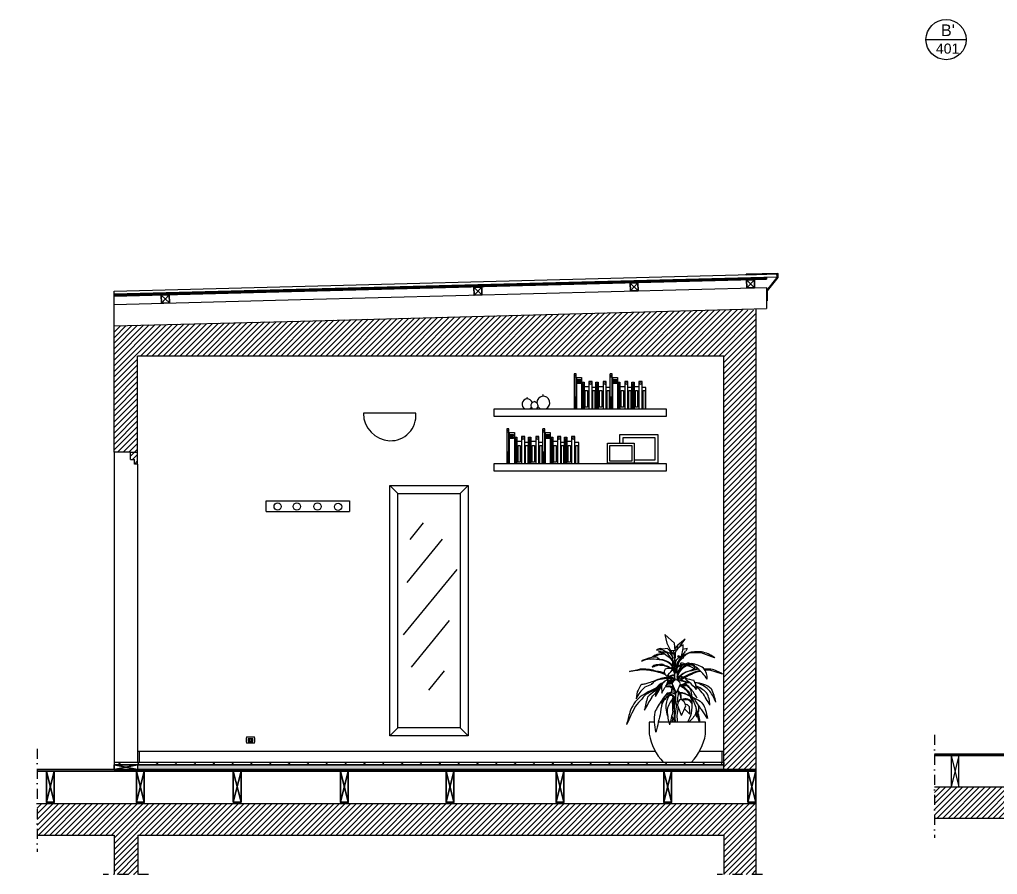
# Model space of a CAD drawing. Header units: millimetres. Extents: x -34406 to 2004, y -1078 to 14557.
# Drawn here: x 536 to 1162, y -529 to 18 of the extents above; entities that cross this region are included whole.
import ezdxf

# ---------------------------------------------------------------- set-up
doc = ezdxf.new("R2010")
doc.units = ezdxf.units.MM
doc.header["$LTSCALE"] = 0.5
doc.linetypes.add('TRATTOPUNTO', pattern=[25.4, 12.7, -6.35, 0, -6.35])
for name, color, linetype in [('.', 254, 'Continuous'), ('A-ANNO-SYMB', 1, 'Continuous'), ('A-DOOR-FULL', 181, 'Continuous'), ('A-FURN', 8, 'Continuous'), ('A-SECT-PATT', 254, 'Continuous'), ('DETTAGLI', 60, 'Continuous'), ('IN-FURN', 3, 'Continuous'), ('interruzione', 200, 'Continuous'), ('PARQUET', 35, 'Continuous'), ('RETINI', 30, 'Continuous')]:
    doc.layers.add(name, color=color, linetype=linetype)
doc.layers.add('A-ELEV-MBE1', color=7, linetype='Continuous', lineweight=35)
doc.layers.add('A-SECT-MCUT', color=254, linetype='Continuous', lineweight=35)
pattern_1 = [(45, (947.48017, -902.038), (-0.2245064, 0.2245064), [])]

msp = doc.modelspace()

# ---------------------------------------------------------------- hatches: boundary and pattern name
at = {"layer": '.', "ltscale": 0.45, "transparency": 33554687}
h = msp.add_hatch(dxfattribs=at)
h.set_pattern_fill('ANSI31', color=256, scale=0.8)
h.paths.add_polyline_path([(611.76, -263.85), (609.76, -263.85), (609.76, -266.85), (611.76, -266.85)])
at = {"layer": '.', "transparency": 33554687}
h = msp.add_hatch(dxfattribs=at)
h.set_pattern_fill('ANSI31', color=256, scale=0.8)
h.paths.add_polyline_path([(503.15, -484.06), (454.04, -484.06), (43.54, -484.06), (43.54, -529.2), (64.04, -529.2), (64.04, -504.06), (438.79, -504.06), (438.79, -529.2), (454.04, -529.2), (454.04, -504.06), (503.15, -504.06)])
h.paths.add_polyline_path([(1007.27, -484.06), (596.76, -484.06), (547.66, -484.06), (547.66, -504.06), (596.76, -504.06), (596.76, -529.2), (612.01, -529.2), (612.01, -504.06), (986.76, -504.06), (986.76, -529.2), (1007.27, -529.2)])
h.paths.add_polyline_path([(1507.35, -473.19), (1239.74, -473.19), (1239.74, -473.19), (1234.74, -473.19), (1190.21, -473.19), (1190.21, -473.19), (1185.21, -473.19), (1137.16, -473.19), (1137.16, -473.19), (1132.16, -473.19), (1121.66, -473.19), (1121.66, -493.19), (1185.21, -493.19), (1185.21, -518.19), (1199.22, -518.19), (1199.22, -493.19), (1493.19, -493.19), (1493.19, -518.19), (1507.35, -518.19)])
h.paths.add_polyline_path([(2003.51, -473.15), (1993.02, -473.15), (1993.02, -473.15), (1988.02, -473.15), (1939.97, -473.15), (1939.97, -473.15), (1934.97, -473.15), (1890.43, -473.15), (1890.43, -473.15), (1885.43, -473.15), (1617.99, -473.15), (1617.99, -518.15), (1631.99, -518.15), (1631.99, -493.15), (1925.95, -493.15), (1925.95, -518.15), (1939.97, -518.15), (1939.97, -493.15), (2003.51, -493.15)])
at = {"layer": 'A-SECT-PATT', "transparency": 33554687}
h = msp.add_hatch(dxfattribs=at)
h.set_pattern_fill('ANSI31', color=256, scale=0.1)
h.set_pattern_definition(pattern_1)
h.paths.add_polyline_path([(1014.2, -148.55), (1014.2, -147.55), (881.9, -150.98), (882, -151.98)])
h.paths.add_polyline_path([(1257.49, -180.75), (1185.21, -180.75), (1185.21, -181.22), (1257.46, -181.22)])
h = msp.add_hatch(dxfattribs=at)
h.set_pattern_fill('ANSI31', color=256, scale=0.1)
h.set_pattern_definition(pattern_1)
h.paths.add_polyline_path([(702.14, -156.64), (702.32, -155.63), (596.76, -158.37), (596.76, -159.37)])
h.paths.add_polyline_path([(718.4, -155.22), (702.32, -155.63), (702.14, -156.64), (718.39, -156.22)])
h.paths.add_polyline_path([(882, -151.98), (881.9, -150.98), (718.64, -155.21), (718.63, -156.21)])
h = msp.add_hatch(dxfattribs=at)
h.set_pattern_fill('ANSI31', color=256, scale=0.8)
h.set_pattern_definition([(45, (947.4802, -902.038), (-1.796051, 1.796051), [])])
h.paths.add_polyline_path([(1007.27, -168.34), (1002.27, -168.34), (1002.27, -167.68), (715.97, -175.29), (596.76, -178.37), (596.76, -259.06), (607.26, -259.06), (611.76, -259.06), (611.76, -197.66), (646.76, -197.66), (986.76, -197.66), (986.76, -422.6), (986.76, -462.06), (1007.26, -462.06), (1007.27, -462.06), (1007.27, -459.06), (1007.26, -459.06), (1007.27, -459.06), (1007.27, -198)])
h = msp.add_hatch(dxfattribs=at)
h.set_pattern_fill('ANSI31', color=256, scale=0.8)
h.set_pattern_definition([(45, (-0.4132, 0), (-1.796051, 1.796051), [])])
h.paths.add_polyline_path([(611.75, -263.85), (611.76, -259.06), (607.24, -259.06), (607.28, -263.85)])
h = msp.add_hatch(dxfattribs=at)
h.set_pattern_fill('ANGLE', color=256, scale=0.2)
h.set_pattern_definition([(0, (2001.9293, -892.1672), (0, 1.397), [1.016, -0.381]), (90, (2001.9293, -892.1672), (-1.397, 9e-17), [1.016, -0.381])])
h.paths.add_polyline_path([(1121.66, -452.19), (1121.66, -453.19), (1203.67, -453.19), (1203.96, -452.19)])
h = msp.add_hatch(dxfattribs=at)
h.set_pattern_fill('ANGLE', color=256, scale=0.2)
h.set_pattern_definition([(0, (947.4802, -902.038), (0, 1.397), [1.016, -0.381]), (90, (947.4802, -902.038), (-1.397, 9e-17), [1.016, -0.381])])
h.paths.add_polyline_path([(720.84, -462.06), (597.05, -462.06), (547.66, -462.06), (547.66, -463.06), (720.7, -463.06)])
h.paths.add_polyline_path([(849.42, -462.06), (720.84, -462.06), (720.7, -463.06), (849.22, -463.06)])
h.paths.add_polyline_path([(1007.27, -462.06), (849.42, -462.06), (849.22, -463.06), (1007.27, -463.06)])
at = {"layer": 'RETINI', "transparency": 33554508}
h = msp.add_hatch(color=256, dxfattribs=at)
h.dxf.hatch_style = 1
h.paths.add_polyline_path([(986.76, -459.08), (611.78, -459.05), (611.78, -462.03), (986.76, -462.06)])

# ---------------------------------------------------------------- linework, layer by layer
for p, q in [((596.76, -156.12), (1020.61, -145.1)), ((596.76, -157.92), (1020.65, -146.9)), ((1020.61, -145.1), (1020.65, -146.9)), ((596.83, -259.06), (596.76, -156.12)), ((716.08, -161.51), (1014.15, -153.89)), ((596.76, -164.59), (716.08, -161.51)), ((718.39, -156.38), (718.39, -156.38)), ((715.97, -175.29), (1014.11, -167.32)), ((1007.3, -167.56), (1007.3, -484.06)), ((596.76, -178.37), (715.96, -175.29)), ((986.76, -197.66), (611.76, -197.66)), ((611.76, -266.85), (611.76, -197.66)), ((986.76, -462.06), (986.76, -197.66)), ((1007.27, -198), (1007.27, -529.2)), ((607.26, -259.06), (596.76, -259.06)), ((607.26, -263.85), (607.26, -259.06)), ((607.26, -263.85), (609.76, -263.85)), ((1121.66, -473.19), (1507.35, -473.19)), ((1007.3, -484.06), (547.66, -484.06)), ((1121.66, -493.19), (1185.21, -493.19)), ((547.66, -504.06), (596.76, -504.06)), ((596.76, -504.06), (596.76, -529.2)), ((612.01, -504.06), (612.01, -529.2)), ((612.01, -504.06), (986.76, -504.06)), ((986.76, -504.06), (986.76, -529.2))]:
    msp.add_line(p, q)
at = {"ltscale": 0.45}
for p, q in [((607.26, -259.06), (611.76, -259.06)), ((609.76, -266.85), (609.76, -263.85)), ((611.76, -266.85), (609.76, -266.85))]:
    msp.add_line(p, q, dxfattribs=at)
at = {"ltscale": 0.5}
msp.add_line((611.76, -459.08), (611.77, -462.06), dxfattribs=at)
msp.add_lwpolyline([(1014.15, -153.89), (1014.11, -167.32)])
at = {"layer": 'A-ANNO-SYMB'}
msp.add_line((1116.13, 4.7), (1141.81, 4.7), dxfattribs=at)
msp.add_circle((1128.97, 4.7), 12.84, dxfattribs=at)
at = {"layer": 'A-DOOR-FULL', "ltscale": 0.45}
for p, q in [((596.76, -259.06), (596.76, -457.66)), ((611.76, -266.85), (611.76, -457.66))]:
    msp.add_line(p, q, dxfattribs=at)
at = {"layer": 'A-ELEV-MBE1'}
msp.add_line((1007.27, -398), (1007.27, -438), dxfattribs=at)
at = {"layer": 'A-FURN'}
for p, q in [((839.87, -231.4), (949.87, -231.4)), ((839.87, -236.4), (839.87, -231.4)), ((949.87, -231.4), (949.87, -236.4)), ((789.81, -234.29), (756.31, -234.29)), ((949.87, -236.4), (839.87, -236.4)), ((839.87, -266.37), (949.87, -266.37)), ((839.87, -271.37), (839.87, -266.37)), ((949.87, -266.37), (949.87, -271.37)), ((949.87, -271.37), (839.87, -271.37)), ((773.23, -280.54), (823.23, -280.54)), ((773.23, -440.54), (773.23, -280.54)), ((773.23, -280.54), (778.23, -285.54)), ((823.23, -280.54), (818.23, -285.54)), ((823.23, -280.54), (823.23, -440.54)), ((778.23, -285.54), (818.23, -285.54)), ((778.23, -435.54), (778.23, -285.54)), ((818.23, -285.54), (818.23, -435.54)), ((694.09, -297.18), (694.09, -290.18)), ((694.09, -290.18), (747.39, -290.18)), ((747.39, -290.18), (747.39, -297.18)), ((694.09, -297.18), (747.39, -297.18)), ((955.18, -381.23), (948.99, -375.84)), ((948.99, -375.84), (950.37, -381.23)), ((950.37, -381.23), (952.73, -386.04)), ((955.61, -385.95), (955.18, -381.23)), ((962, -378.75), (957.45, -382.64)), ((958.86, -382.9), (962, -378.75)), ((943.83, -385.75), (947.37, -385.38)), ((945.13, -386.87), (948.44, -387.68)), ((946.02, -384.68), (949.22, -386.33)), ((947.86, -385.17), (946.02, -384.68)), ((950.83, -384.68), (947.86, -385.17)), ((949.22, -386.33), (952.79, -387.97)), ((952.47, -386.33), (950.83, -384.68)), ((952.41, -387.8), (953.74, -389.81)), ((952.79, -387.97), (952.47, -386.33)), ((954.72, -386.24), (952.73, -386.04)), ((952.73, -386.04), (953.48, -387.1)), ((953.2, -386.71), (952.93, -387.48)), ((952.93, -387.48), (954.15, -390.98)), ((953.48, -387.1), (954.83, -388.05)), ((956.59, -385.61), (954.72, -386.24)), ((954.72, -386.24), (954.92, -388.11)), ((954.92, -388.11), (956.1, -386.82)), ((957.63, -382.12), (955.55, -384.74)), ((955.64, -387.31), (955.72, -390.79)), ((956.1, -386.82), (956.59, -385.61)), ((956.95, -385.3), (957.63, -382.12)), ((958.48, -383.81), (958.86, -382.9)), ((963.47, -384.68), (960.56, -385.26)), ((972.31, -387.51), (963.96, -387.65)), ((980.95, -390.73), (972.31, -387.51)), ((944.49, -390.47), (946.13, -391.86)), ((953.41, -388.85), (952.79, -387.97)), ((954.83, -388.05), (955.78, -395.6)), ((954.89, -387.94), (955.93, -395.72)), ((956.32, -398.58), (956.96, -394.02)), ((957.37, -389.61), (957.54, -389.29)), ((957.91, -390.5), (957.37, -389.61)), ((959.09, -394.36), (959.32, -393.99)), ((960.53, -391.02), (961.25, -389.93)), ((964.68, -393.99), (964.91, -394.36)), ((956.73, -400.38), (956.65, -399.34)), ((956.82, -397.01), (956.98, -402.95)), ((959.63, -395.15), (959.09, -394.36)), ((964.53, -395.07), (964.35, -395.38)), ((964.48, -399.2), (966.78, -398.11)), ((964.91, -394.36), (964.79, -394.58)), ((966.78, -398.11), (969.92, -397.41)), ((968.03, -398.05), (968.28, -396.87)), ((973.84, -397.41), (976.63, -397.85)), ((976.63, -397.85), (974.1, -397.82)), ((977.84, -398.51), (974.95, -398.83)), ((985.91, -401.1), (977.84, -398.51)), ((955.61, -400.47), (955.09, -400.64)), ((955.52, -401.68), (955.47, -400.52)), ((955.6, -404.98), (955.52, -402.2)), ((957, -403.65), (957.02, -404.39)), ((960.76, -403.24), (957.22, -404.9)), ((957.6, -404.27), (958.12, -404.48)), ((961.43, -403.58), (958, -405.58)), ((962.84, -405.22), (962.29, -403.66)), ((964.62, -406.28), (962.84, -405.22)), ((937.67, -413.6), (942.65, -411.01)), ((941.7, -412.71), (942.36, -411.27)), ((942.39, -412.25), (942.71, -411.53)), ((943.14, -415.47), (946.11, -410.37)), ((943.46, -410.84), (943.28, -411.7)), ((946.94, -409.05), (944, -410.35)), ((945.07, -409.37), (946.97, -408.5)), ((946.42, -409.88), (946.91, -409.22)), ((953.59, -410.14), (953.16, -412.48)), ((953.82, -410.32), (953.28, -413.08)), ((954.03, -408.16), (953.77, -409.22)), ((954, -409.54), (954.23, -408.65)), ((943.2, -413.2), (943.14, -415.47)), ((954.8, -414.98), (953.8, -417.4)), ((953.85, -417.78), (954.77, -415.21)), ((954.11, -429.04), (953.62, -431.74)), ((969.64, -428.52), (968.98, -425.64)), ((778.23, -435.54), (773.23, -440.54)), ((818.23, -435.54), (778.23, -435.54)), ((818.23, -435.54), (823.23, -440.54)), ((942.25, -431.74), (939.11, -431.74)), ((939.11, -431.74), (939.11, -439.43)), ((951.62, -431.74), (944.92, -431.74)), ((975.11, -431.74), (952.53, -431.74)), ((975.11, -439.43), (975.11, -431.74)), ((823.23, -440.54), (773.23, -440.54)), ((948.12, -457.43), (966.09, -457.43))]:
    msp.add_line(p, q, dxfattribs=at)
msp.add_lwpolyline([(756.31, -234.29, 0.401446), (773.06, -251.79, 0.453235), (789.81, -234.29, 22.822384)], format="xyb", dxfattribs=at)
for centre in [(701.4, -293.87), (713.66, -293.87), (726.9, -293.87), (740.07, -294.12)]:
    msp.add_circle(centre, 2.31, dxfattribs=at)
for centre, major_axis, start_param, end_param in [((948.98, -393.54), (-6.6, 6.6), -0.463057, -0.201608), ((945.93, -403.68), (-11.9, 11.9), -1.052194, -0.737504), ((971.58, -361.35), (24.78, 24.78), 3.206022, 3.367086), ((944.26, -394.58), (-6.64, 6.64), 4.312512, 4.789515), ((920.32, -394.04), (24.02, 24.02), 5.54681, 5.701281), ((966.72, -393.89), (9.2, 9.2), 1.257679, 1.68384), ((942.12, -382.5), (-13.29, 13.29), 3.266996, 3.698147), ((888.06, -332.79), (64.78, 64.78), 4.812308, 4.873747), ((945.34, -383.25), (10.95, 10.95), 5.268943, 5.559281), ((967.7, -396.91), (7.06, 7.06), 0.747633, 1.573502), ((968.58, -396.84), (7.11, 7.11), 1.202018, 1.597403), ((970.73, -390.56), (-6.6, 6.6), 0.104627, 0.314653), ((970.33, -402.91), (-11.41, 11.41), -1.200012, -0.645362), ((938.37, -398.1), (4.69, 4.69), 0.639676, 1.480415), ((939.92, -403.58), (-8.52, 8.52), -0.737301, -0.284201), ((942.3, -400.64), (7.35, 7.35), 0.57258, 1.297617), ((940.81, -422.07), (-21.61, 21.61), -0.930979, -0.737301), ((948.23, -400.35), (-8.44, 8.44), -0.049669, -0.021223), ((945.36, -394.45), (-4.27, 4.27), 0.276197, 0.319072), ((945.36, -394.45), (-4.27, 4.27), -0.538595, 0.031986), ((948.23, -400.35), (8.44, 8.44), 0.682905, 1.34557), ((947.49, -407.62), (-13.69, 13.69), -0.876049, -0.598048), ((945.58, -403.05), (7.94, 7.94), 6.188403, 7.099019), ((943.3, -408.94), (-12.18, 12.18), -1.113082, -0.89844), ((944.98, -404), (-8.49, 8.49), 4.620438, 5.170104), ((889.13, -452.24), (62.7, 62.7), 6.244211, 6.271323), ((947.83, -397.3), (-5.72, 5.72), 4.321926, 4.810221), ((944.43, -397.83), (7.7, 7.7), 5.572576, 6.168974), ((920.32, -394.04), (-24.02, 24.02), 3.81738, 3.952916), ((961.11, -395.41), (4.02, 4.02), 1.136516, 2.286075), ((967.17, -398.93), (7.75, 7.75), 1.499646, 2.028369), ((966.5, -398.33), (6.84, 6.84), 1.476408, 2.226913), ((953.44, -399.87), (-8.02, 8.02), -1.461704, -1.155649), ((960.68, -396.58), (4.72, 4.72), 0.69949, 1.212776), ((958.39, -404.85), (7.71, 7.71), 0.325986, 0.699494), ((966.98, -410.38), (11.7, 11.7), 0.924952, 1.181922), ((970.15, -403.33), (-11.74, 11.74), -1.494256, -1.200012), ((950.71, -399.67), (1.52, 1.52), 1.084873, 2.666468), ((951.89, -434.07), (-25.81, 25.81), -0.835123, -0.735673), ((914.14, -363.24), (37.62, 37.62), 4.670744, 4.769538), ((954.32, -398.31), (-1.11, 1.11), -1.274817, 0.264236), ((954.05, -398.71), (-1.06, 1.06), -1.358258, -0.083684), ((952.67, -398.38), (0.859, 0.859), 5.267797, 6.204996), ((959.5, -398.72), (-3.4, 3.4), 0.517543, 1.197149), ((938.26, -410.09), (14.76, 14.76), 5.981596, 6.148705), ((952.93, -400.05), (-2.68, 2.68), 4.114874, 4.898539), ((1015.44, -385.09), (-43.02, 43.02), 0.935483, 0.979695), ((968.33, -398.19), (9.14, 9.14), 2.358325, 2.533072), ((960.88, -400.9), (3.89, 3.89), 0.534955, 1.607727), ((967.98, -405.95), (-8.07, 8.07), -0.660334, 0.51909), ((971.83, -405.71), (-11.11, 11.11), 0.076164, 0.456597), ((980.15, -414.23), (18.53, 18.53), 1.636277, 1.871537), ((960.31, -400.17), (3.58, 3.58), 0.375526, 1.475525), ((974.85, -406.17), (-12.87, 12.87), 0.155843, 0.526417), ((966.46, -409.41), (7.4, 7.4), 0.892303, 1.513113), ((968.6, -412.59), (9.88, 9.88), 1.020598, 1.489398), ((966.65, -403.14), (6.2, 6.2), 0.832695, 1.571779), ((987.64, -452.79), (-39.86, 39.86), -0.49406, -0.295709), ((996.93, -467.73), (51.85, 51.85), 1.155373, 1.284829), ((962.33, -403.65), (-5.65, 5.65), 4.7035, 5.412721), ((967.52, -427.57), (22.88, 22.88), 0.851913, 0.911759), ((958.39, -404.85), (7.71, 7.71), 0.258333, 0.272897), ((-392.89, 5271.43), (4123.02, 4123.02), 4.162091, 4.16298), ((965.58, -398.37), (-2.19, 2.19), 4.433967, 5.564302), ((964.01, -411.42), (-12.15, 12.15), -1.390975, -0.915703), ((900.72, -480.7), (76.61, 76.61), 0.093159, 0.135923), ((968.51, -381.01), (-13.05, 13.05), 2.392223, 2.536708), ((949.98, -421.28), (22.03, 22.03), 6.069999, 6.376344), ((967.29, -403.44), (-6.32, 6.32), 3.817785, 4.684552), ((977.31, -408.09), (7.26, 7.26), 0.660406, 1.059506), ((974, -418.37), (14.83, 14.83), 0.181923, 0.564878), ((934.24, -399.78), (7.11, 7.11), 4.597277, 4.906407), ((951.09, -426.35), (-15.85, 15.85), -0.86384, -0.386022), ((1038.07, -337.33), (-77.33, 77.33), 1.399188, 1.422578), ((955.62, -413.55), (-6.32, 6.32), -0.569514, -0.297649), ((957.36, -408.37), (-2.7, 2.7), -0.534332, 0.52375), ((945.49, -374.99), (-21.86, 21.86), 2.653495, 2.688809), ((955.1, -408.83), (-3.08, 3.08), 4.265836, 5.190353), ((959.46, -408.75), (4.01, 4.01), 0.245167, 1.335433), ((958.93, -408.58), (-4.21, 4.21), -1.38505, -0.388611), ((964.96, -408.92), (-6.46, 6.46), 0.132824, 0.319033), ((969.15, -411.94), (9.8, 9.8), 1.672758, 1.830567), ((964.96, -408.92), (6.46, 6.46), 1.425433, 1.601463), ((956.09, -422.55), (-12.29, 12.29), -1.217033, -0.920492), ((969.15, -411.94), (-9.8, 9.8), -0.021029, 0.048425), ((942.43, -460.61), (-41.19, 41.19), -1.176213, -1.078543), ((996.93, -467.73), (-51.85, 51.85), -0.282322, -0.280014), ((996.78, -278.45), (-91.83, 91.83), 2.087414, 2.12996), ((926.11, -450.25), (41.33, 41.33), 6.235764, 6.349067), ((954.88, -411.89), (-10.26, 10.26), 3.99381, 4.420635), ((1094.02, -561), (152.07, 152.07), 1.594368, 1.650984), ((948.72, -424.46), (-13.79, 13.79), -0.090204, 0.381578), ((966.84, -463.94), (41.52, 41.52), 1.186395, 1.391139), ((955.13, -447.97), (30.32, 30.32), 1.13379, 1.241892), ((991.36, -476.93), (-57.37, 57.37), -0.137409, -0.06926), ((822.32, -304.28), (-115.05, 115.05), 3.172404, 3.218784), ((961.38, -430.05), (-18.9, 18.9), -0.255222, 0.006149), ((954.46, -428.18), (-14.14, 14.14), -0.396678, -0.137208), ((967.24, -435.89), (-24.45, 24.45), -0.175276, 0.003514), ((950.21, -414.16), (5.51, 5.51), 1.057269, 1.792299), ((950.87, -415.02), (-4.41, 4.41), -1.516841, -0.583758), ((952.5, -418.66), (-3.98, 3.98), -1.44104, -0.440739), ((1010.39, -383.55), (-43.5, 43.5), 1.183129, 1.286624), ((855.89, -361.07), (-80.06, 80.06), 3.449407, 3.505617), ((964.67, -417.63), (-7.74, 7.74), -0.820797, -0.281598), ((962.07, -410.18), (1.76, 1.76), 6.147175, 7.945555), ((962.15, -411.59), (-2.17, 2.17), -1.394829, -0.263631), ((960.38, -414.13), (-4.36, 4.36), 4.399649, 4.888357), ((974.43, -400.79), (-9.22, 9.22), 1.434786, 1.624209), ((939.38, -432.35), (-24.2, 24.2), 4.408099, 4.619678), ((797.65, -441.34), (-120.82, 120.82), 4.077749, 4.108341), ((968.87, -421.53), (-10.48, 10.48), -1.521617, -0.75516), ((961.31, -428.45), (-14.99, 14.99), -1.539475, -1.150756), ((962.33, -420.39), (-9.21, 9.21), 4.530263, 4.960425), ((963.18, -426.19), (14.49, 14.49), 6.267148, 6.71674), ((947.87, -432.22), (25.63, 25.63), 5.869119, 6.092085), ((953.62, -423.62), (20.08, 20.08), 5.6587, 5.976319), ((946.09, -431.47), (14.33, 14.33), 1.462027, 2.05825), ((1042.92, -446.48), (77.25, 77.25), 2.07085, 2.149965), ((812.24, -346.63), (-103.25, 103.25), 3.367648, 3.434035), ((985.02, -445.13), (-33.03, 33.03), 0.152953, 0.350915), ((1337.3, -468.17), (278.06, 278.06), 2.227015, 2.247373), ((957.55, -424.45), (-7.85, 7.85), -0.189339, 0.515264), ((959, -425.47), (-9.26, 9.26), -0.139702, 0.373203), ((954.67, -420.87), (-5.54, 5.54), -0.260782, 0.465942), ((960.4, -424.41), (-10.44, 10.44), -0.059498, 0.299583), ((961.68, -421.71), (8.45, 8.45), 1.775651, 2.453811), ((962.54, -425.67), (8.51, 8.51), 1.598883, 2.279241), ((952.03, -416.31), (1.81, 1.81), 0.44941, 1.310014), ((952.96, -416.59), (-1.71, 1.71), -0.892483, 0.077971), ((953.72, -419.66), (-3.54, 3.54), -0.904439, -0.284709), ((951.28, -418.46), (-3.42, 3.42), 4.476006, 5.161799), ((927.02, -422.64), (-19.29, 19.29), 3.852028, 4.120392), ((922.91, -423.77), (22.86, 22.86), 5.736117, 5.778677), ((962.88, -419.92), (-6.16, 6.16), 0.291995, 0.76126), ((966.03, -421.32), (-8.34, 8.34), 0.288259, 0.733537), ((922.91, -423.77), (-22.86, 22.86), 4.129234, 4.158943), ((922.91, -423.77), (22.86, 22.86), 5.539819, 5.67707), ((962.54, -421.45), (-3.86, 3.86), -0.149812, 0.63977), ((955.62, -423.21), (-5.07, 5.07), 4.186087, 4.959157), ((962.06, -421.83), (3.52, 3.52), 5.881618, 7.542597), ((962.4, -422.2), (3.33, 3.33), 5.936736, 7.439419), ((901.75, -462.12), (-61.23, 61.23), 4.422575, 4.530263), ((960.14, -421.4), (12.58, 12.58), 5.523251, 5.989466), ((1098.77, -509.54), (-134.4, 134.4), 0.304399, 0.372796), ((971.19, -420.78), (15.21, 15.21), 2.453811, 2.685221), ((997.01, -421.17), (-32.96, 32.96), 0.862201, 1.055717), ((1575.84, -577.79), (452.68, 452.68), 2.114701, 2.129039), ((890.94, -445.45), (47.99, 47.99), 5.822189, 5.865956), ((827.45, -472.69), (-98.81, 98.81), 4.256466, 4.308576), ((738.64, -319.49), (173.95, 173.95), 5.043315, 5.070758), ((930.61, -456.91), (-32.37, 32.37), 4.647656, 4.751372), ((960.62, -425.4), (-3.84, 3.84), 4.62133, 5.246077), ((934.44, -425.6), (-21.62, 21.62), 3.890817, 4.047452), ((951.55, -432.94), (14.2, 14.2), 5.557221, 6.007392), ((844.28, -464.2), (92.61, 92.61), 5.748251, 5.804987), ((963.71, -422.93), (5.1, 5.1), 5.09968, 5.7603), ((1027.63, -456.51), (-74.64, 74.64), 0.487453, 0.563976), ((968.76, -430.29), (18.78, 18.78), 2.173334, 2.660527), ((2154.29, -712.41), (877.88, 877.88), 2.122958, 2.133531), ((960.16, -424.25), (-5.46, 5.46), 1.296261, 1.650462), ((974.11, -429.09), (-3.19, 3.19), 0.387291, 0.659265), ((973.75, -433.34), (-24.88, 24.88), 0.959511, 1.539861), ((940.46, -433.34), (24.88, 24.88), 4.743325, 5.323675)]:
    msp.add_ellipse(centre, major_axis=major_axis, ratio=1, start_param=start_param, end_param=end_param, dxfattribs=at)
for points, knots in [([(926.41, -399.4), (927.38, -399.19), (929.53, -398.72), (932.63, -397.76), (936.39, -397.65), (940.18, -397.92), (942.73, -398.93), (943.86, -399.37)], [0, 0, 0, 0, 62.218727, 137.819918, 201.222205, 296.56936, 372.088364, 372.088364, 372.088364, 372.088364]), ([(948.79, -400.49), (948.39, -400.32), (946.42, -399.57), (943.23, -399.32), (939.1, -398.83), (935.15, -398), (930.78, -398.93), (927.87, -399.25), (926.41, -399.4)], [56.515394, 56.515394, 56.515394, 56.515394, 65.517135, 100.369969, 122.138064, 152.563876, 183.200455, 213.837035, 213.837035, 213.837035, 213.837035]), ([(953.33, -397.6), (952.9, -397.32), (952.14, -396.84), (950.8, -396.02), (949.2, -395.96), (947.91, -394.74), (946.35, -394.79), (945.07, -395.21), (943.14, -395.2), (941.87, -396.01), (940.92, -396.61)], [11.984301, 11.984301, 11.984301, 11.984301, 22.579637, 30.72089, 44.456974, 54.061139, 65.676646, 74.581701, 82.313454, 104.956775, 104.956775, 104.956775, 104.956775]), ([(946.25, -394.88), (945.81, -395.08), (944.11, -395.85), (942.28, -396.29), (940.92, -396.61)], [0, 0, 0, 0, 30.095847, 116.880408, 116.880408, 116.880408, 116.880408]), ([(944.9, -395.2), (944.44, -395.18), (943.43, -395.14), (941.89, -395.46), (941.22, -396.25), (940.92, -396.61)], [0, 0, 0, 0, 28.8, 63.744527, 92.173386, 92.173386, 92.173386, 92.173386]), ([(942.62, -399.23), (944.21, -399.56), (946.52, -400.05), (948.72, -400.97), (949.37, -401.31)], [0, 0, 0, 0, 33.858529, 49.050697, 49.050697, 49.050697, 49.050697]), ([(952.69, -397.58), (952.39, -397.39), (951.04, -396.59), (949.58, -396.03), (948.44, -395.6)], [18.185132, 18.185132, 18.185132, 18.185132, 25.495235, 50.758647, 50.758647, 50.758647, 50.758647]), ([(951.82, -403.2), (951.42, -403.21), (949.65, -403.31), (946.49, -403.75), (942.72, -405.42), (939.26, -406.61), (936.43, -407.57), (933.71, -407.6), (932.95, -409.76), (931.13, -412.24), (930.93, -414.83), (930.78, -416.8)], [23.126764, 23.126764, 23.126764, 23.126764, 31.348736, 59.724077, 89.148557, 116.983786, 135.130136, 153.276485, 165.830369, 178.384253, 217.845626, 217.845626, 217.845626, 217.845626]), ([(955.7, -401.68), (954.93, -401.67), (953.6, -401.65), (951.9, -402.78), (951.08, -404.83), (948.56, -405.66), (946.47, -408.2), (947.02, -410.98), (947.18, -412.66), (947.23, -413.2)], [0, 0, 0, 0, 47.04551, 81.161195, 120.437142, 177.686072, 236.256031, 308.565988, 342.656603, 342.656603, 342.656603, 342.656603]), ([(947.23, -413.2), (947.83, -412), (948.78, -410.13), (950.57, -407.65), (950.98, -405.73), (951.02, -404.59), (951.03, -404.38)], [0, 0, 0, 0, 83.512155, 131.154573, 189.509778, 202.423724, 202.423724, 202.423724, 202.423724]), ([(950.57, -402.02), (950.79, -402.17), (951.25, -402.5), (951.67, -402.88), (951.9, -403.09)], [58.740923, 58.740923, 58.740923, 58.740923, 64.188053, 70.592742, 70.592742, 70.592742, 70.592742]), ([(950.8, -406.17), (951.02, -406.09), (952, -405.76), (953.22, -405.93), (954.04, -406.31), (954.13, -406.35)], [0, 0, 0, 0, 4.808326, 21.505631, 23.585517, 23.585517, 23.585517, 23.585517]), ([(954.33, -406.06), (954.14, -405.99), (953.23, -405.65), (951.96, -405.37), (951.07, -405.8), (950.89, -405.88)], [0.531473, 0.531473, 0.531473, 0.531473, 4.68188, 20.942261, 25.065367, 25.065367, 25.065367, 25.065367]), ([(952.23, -402.68), (951.94, -402.45), (951.51, -402.11), (951.07, -401.79), (950.92, -401.69)], [28.222365, 28.222365, 28.222365, 28.222365, 35.99765, 39.624778, 39.624778, 39.624778, 39.624778]), ([(953.33, -404.47), (952.99, -404.61), (952.2, -404.94), (951.41, -405.28), (950.97, -405.48)], [0, 0, 0, 0, 23.4, 53.495847, 53.495847, 53.495847, 53.495847]), ([(955.52, -402.2), (955.07, -402.18), (954.39, -402.16), (953.08, -402.17), (952.09, -403.29), (951.38, -404.12), (951.03, -404.53)], [0, 0, 0, 0, 28.506315, 43.255213, 79.145045, 113.181496, 113.181496, 113.181496, 113.181496]), ([(952.11, -403.28), (952.78, -403.93), (953.58, -404.79), (954.5, -405.51), (954.68, -405.66)], [72.558291, 72.558291, 72.558291, 72.558291, 92.065642, 96.887738, 96.887738, 96.887738, 96.887738]), ([(955.17, -405.25), (954.91, -404.93), (954.18, -404.06), (953.16, -403.4), (952.53, -402.92), (952.47, -402.87)], [1.037304, 1.037304, 1.037304, 1.037304, 9.633276, 24.595896, 26.075743, 26.075743, 26.075743, 26.075743]), ([(955.09, -403.72), (954.56, -403.57), (953.86, -403.36), (953.15, -403.27), (952.98, -403.25)], [0, 0, 0, 0, 11.544696, 15.040688, 15.040688, 15.040688, 15.040688]), ([(955.55, -403.49), (955.29, -403.63), (954.84, -403.87), (954.36, -404.05), (954.17, -404.12)], [0, 0, 0, 0, 18.782971, 31.707367, 31.707367, 31.707367, 31.707367]), ([(955.75, -411.79), (955.24, -411.37), (954.11, -410.43), (952.08, -408.86), (950.28, -409.19), (949.33, -409.37)], [0, 0, 0, 0, 41.793779, 92.934761, 150.584739, 150.584739, 150.584739, 150.584739]), ([(955.03, -410.37), (954.82, -410.16), (954.04, -409.35), (952.11, -408.5), (950.46, -408.81), (949.63, -408.96)], [0, 0, 0, 0, 19.096597, 70.14951, 122.374494, 122.374494, 122.374494, 122.374494]), ([(953.72, -407.24), (953.45, -407.26), (952.25, -407.37), (951.09, -407.68), (950.2, -407.93)], [0.320373, 0.320373, 0.320373, 0.320373, 6.029925, 25.293362, 25.293362, 25.293362, 25.293362]), ([(953.98, -406.6), (953.37, -406.61), (952.16, -406.64), (951.03, -407.06), (950.48, -407.26)], [0.896796, 0.896796, 0.896796, 0.896796, 13.636715, 25.782496, 25.782496, 25.782496, 25.782496]), ([(955.37, -413.87), (955.26, -413.32), (955.11, -412.44), (955.08, -411.55), (955.08, -411.21)], [124.680337, 124.680337, 124.680337, 124.680337, 136.256598, 143.263023, 143.263023, 143.263023, 143.263023]), ([(955.93, -412.13), (955.85, -413.46), (955.66, -416.75), (956.75, -421.93), (955.26, -427.1), (955.63, -430.36), (955.78, -431.74)], [0, 0, 0, 0, 82.819563, 206.148392, 323.510907, 410.044138, 410.044138, 410.044138, 410.044138]), ([(957.52, -419.29), (957.45, -418.23), (957.3, -415.83), (958.11, -413), (957.67, -411.3), (957.57, -410.89)], [86.845109, 86.845109, 86.845109, 86.845109, 108.917661, 136.821066, 145.411758, 145.411758, 145.411758, 145.411758]), ([(957.6, -412.71), (957.87, -412.88), (958.65, -413.38), (959.04, -415.08), (959.21, -416.36), (959.3, -417.06)], [0, 0, 0, 0, 19.681463, 56.340432, 101.228293, 101.228293, 101.228293, 101.228293]), ([(958.03, -412.19), (958.26, -412.42), (958.89, -413.05), (959.35, -414.81), (959.32, -416.21), (959.3, -417.06)], [0, 0, 0, 0, 19.980991, 55.462254, 108.292927, 108.292927, 108.292927, 108.292927]), ([(958.52, -412.71), (959.24, -412.77), (960.76, -412.89), (963.62, -414.15), (966.84, -415.93), (971, -417.62), (973.94, -420.6), (975.41, -424.89), (975.98, -427.73), (976.35, -429.53)], [0, 0, 0, 0, 44.803571, 94.945769, 192.885546, 275.531055, 374.407341, 441.48133, 556.024771, 556.024771, 556.024771, 556.024771]), ([(966.61, -418.27), (966.09, -416.77), (965.11, -413.91), (962.19, -410.59), (959.84, -409.18), (958.72, -408.5)], [0, 0, 0, 0, 98.401829, 187.301098, 269.009115, 269.009115, 269.009115, 269.009115]), ([(959.01, -407.84), (959.26, -407.97), (960.55, -408.63), (962.64, -410.56), (964.91, -412.85), (965.86, -415.32), (966.91, -417.87), (968.94, -421.05), (969.54, -425.85), (966.96, -429.16), (965.35, -430.9), (964.57, -431.74)], [0, 0, 0, 0, 17.717788, 90.245851, 176.286772, 214.971652, 254.75758, 348.141947, 452.115212, 528.182814, 600.832384, 600.832384, 600.832384, 600.832384]), ([(955.03, -431.74), (955.19, -430.4), (955.55, -427.3), (954.81, -422.14), (955.93, -418.34), (955.78, -416.34)], [0, 0, 0, 0, 28.086296, 64.89988, 107.28903, 107.28903, 107.28903, 107.28903]), ([(967.62, -416.62), (966.49, -416.02), (964.47, -414.93), (961.73, -413.52), (959.51, -413.15), (958.31, -413.12), (957.86, -413.11)], [0, 0, 0, 0, 80.258831, 143.921065, 190.878493, 219.104013, 219.104013, 219.104013, 219.104013]), ([(963.82, -431.74), (964.72, -429.89), (966.77, -425.66), (966.61, -420.47), (966.61, -417.46), (966.61, -417.06)], [0, 0, 0, 0, 127.349912, 290.308189, 315.508189, 315.508189, 315.508189, 315.508189]), ([(976.35, -429.53), (975.35, -427.88), (973.76, -425.23), (970.94, -421.67), (969.16, -418.58), (967.68, -416.7), (967.1, -415.96)], [0, 0, 0, 0, 120.337027, 192.461918, 283.492023, 342.172514, 342.172514, 342.172514, 342.172514]), ([(957.4, -431.74), (957.2, -430.36), (956.75, -427.11), (957.58, -423.84), (957.63, -421.94), (957.63, -421.9)], [0, 0, 0, 0, 28.899827, 67.905468, 68.663377, 68.663377, 68.663377, 68.663377])]:
    msp.add_open_spline(points, degree=3, knots=knots, dxfattribs=at)
for points in [[(949.07, -395.6), (948.38, -395.58), (947, -395.53), (945.62, -395.48), (944.92, -395.46)], [(954.77, -398.54), (954.44, -398.32), (954.12, -398.11), (953.78, -397.89)], [(954.72, -399.23), (954.44, -398.97), (954.17, -398.71), (953.88, -398.47)]]:
    msp.add_open_spline(points, degree=3, dxfattribs=at)
at = {"layer": 'A-SECT-MCUT'}
for p, q in [((718.63, -156.21), (1014.17, -148.55)), ((718.64, -155.21), (1014.22, -147.55)), ((1001.17, -145.32), (1001.17, -145.62)), ((1001.34, -149), (1006.47, -153.96)), ((1006.34, -148.87), (1001.48, -154.09)), ((1014.2, -148.55), (1014.2, -147.55)), ((596.76, -158.37), (718.4, -155.22)), ((596.76, -159.37), (718.39, -156.22)), ((718.39, -156.22), (718.4, -155.22)), ((718.63, -156.21), (718.64, -155.21)), ((826.94, -153.65), (832.07, -158.61)), ((831.94, -153.52), (827.07, -158.74)), ((926.91, -150.95), (932.04, -155.9)), ((931.91, -150.82), (927.04, -156.03)), ((627.01, -158.72), (632.14, -163.68)), ((632.01, -158.59), (627.14, -163.81)), ((1185.21, -452.19), (1121.66, -452.19)), ((1507.19, -453.19), (1121.66, -453.19)), ((596.76, -462.06), (611.76, -459.06)), ((596.76, -459.06), (611.76, -459.06)), ((596.76, -459.08), (611.77, -462.06)), ((611.76, -459.08), (986.76, -459.06)), ((611.77, -462.06), (1007.3, -462.06)), ((1007.3, -463.06), (547.66, -463.06)), ((553.51, -463.06), (558.51, -483.06)), ((558.51, -463.06), (553.51, -483.06)), ((616.05, -463.06), (611.05, -483.06)), ((611.05, -463.06), (616.05, -483.06)), ((678.05, -463.06), (673.05, -483.06)), ((673.05, -463.06), (678.05, -483.06)), ((746.55, -463.06), (741.55, -483.06)), ((741.55, -463.06), (746.55, -483.06)), ((809.15, -463.06), (814.15, -483.06)), ((814.15, -463.06), (809.15, -483.06)), ((884.52, -463.06), (879.52, -483.06)), ((879.52, -463.06), (884.52, -483.06)), ((948.37, -463.06), (953.37, -483.06)), ((953.37, -463.06), (948.37, -483.06)), ((1007.27, -463.06), (1002.27, -483.06)), ((1002.27, -463.06), (1007.27, -483.06))]:
    msp.add_line(p, q, dxfattribs=at)
at = {"layer": 'A-SECT-MCUT', "ltscale": 0.5}
for p, q in [((596.76, -459.08), (596.76, -462.06)), ((596.76, -462.06), (611.77, -462.05))]:
    msp.add_line(p, q, dxfattribs=at)
at = {"layer": 'A-SECT-MCUT'}
for points in [[(1001.17, -145.32), (1021.26, -144.76), (1021.26, -147.48), (1014.59, -155.92), (1014.59, -162.34)], [(1001.17, -145.62), (1020.96, -145.07), (1020.96, -147.37), (1014.29, -155.82), (1014.29, -162.39)], [(553.51, -463.06), (553.51, -483.06), (558.51, -483.06), (558.51, -463.06)], [(611.05, -463.06), (611.05, -483.06), (616.05, -483.06), (616.05, -463.06)], [(673.05, -463.06), (673.05, -483.06), (678.05, -483.06), (678.05, -463.06)], [(741.55, -463.06), (741.55, -483.06), (746.55, -483.06), (746.55, -463.06)], [(809.15, -463.06), (809.15, -483.06), (814.15, -483.06), (814.15, -463.06)], [(879.52, -463.06), (879.52, -483.06), (884.52, -483.06), (884.52, -463.06)], [(948.37, -463.06), (948.37, -483.06), (953.37, -483.06), (953.37, -463.06)], [(1002.27, -463.06), (1002.27, -483.06), (1007.27, -483.06), (1007.27, -463.06)]]:
    msp.add_lwpolyline(points, dxfattribs=at)
for points in [[(1001.34, -149), (1006.34, -148.87), (1006.47, -153.96), (1001.48, -154.09)], [(826.94, -153.65), (831.94, -153.52), (832.07, -158.61), (827.07, -158.74)], [(926.91, -150.95), (931.91, -150.82), (932.04, -155.9), (927.04, -156.03)], [(627.01, -158.72), (632.01, -158.59), (632.14, -163.68), (627.14, -163.81)]]:
    msp.add_lwpolyline(points, close=True, dxfattribs=at)
at = {"layer": 'A-SECT-PATT'}
for p, q in [((1014.29, -162.39), (1014.59, -162.39)), ((1137.16, -453.19), (1132.16, -473.19)), ((1132.16, -453.19), (1137.16, -473.19)), ((597.05, -462.06), (547.66, -462.06))]:
    msp.add_line(p, q, dxfattribs=at)
msp.add_lwpolyline([(1137.16, -453.19), (1132.16, -453.19), (1132.16, -473.19), (1137.16, -473.19)], close=True, dxfattribs=at)
at = {"layer": 'DETTAGLI'}
for p, q in [((891.06, -209.11), (891.06, -231.21)), ((892.43, -209.11), (891.06, -209.11)), ((892.43, -231.21), (892.43, -209.11)), ((892.56, -211.46), (895.85, -211.46)), ((892.56, -211.46), (892.56, -231.21)), ((895.85, -211.46), (895.85, -231.21)), ((914.03, -231.21), (914.03, -209.11)), ((915.4, -209.11), (914.03, -209.11)), ((915.4, -231.21), (915.4, -209.11)), ((915.53, -211.46), (918.82, -211.46)), ((915.53, -211.46), (915.53, -231.21)), ((918.82, -211.46), (918.82, -231.21)), ((895.85, -214.44), (897.4, -214.44)), ((897.4, -214.44), (897.4, -231.21)), ((897.4, -217.04), (900.45, -217.04)), ((902.53, -213.9), (900.45, -213.9)), ((900.45, -213.9), (900.45, -231.21)), ((902.53, -231.21), (902.53, -213.9)), ((904.94, -217.74), (902.53, -217.74)), ((904.94, -231.21), (904.94, -214.44)), ((904.94, -214.44), (906.49, -214.44)), ((906.49, -214.44), (906.49, -231.21)), ((906.49, -217.04), (909.54, -217.04)), ((911.62, -213.9), (909.54, -213.9)), ((909.54, -213.9), (909.54, -231.21)), ((911.62, -231.21), (911.62, -213.9)), ((914.03, -217.74), (911.62, -217.74)), ((918.82, -214.44), (920.37, -214.44)), ((920.37, -214.44), (920.37, -231.21)), ((920.37, -217.04), (923.42, -217.04)), ((925.5, -213.9), (923.42, -213.9)), ((923.42, -213.9), (923.42, -231.21)), ((925.5, -231.21), (925.5, -213.9)), ((927.91, -217.74), (925.5, -217.74)), ((927.91, -231.21), (927.91, -214.44)), ((927.91, -214.44), (929.46, -214.44)), ((929.46, -214.44), (929.46, -231.21)), ((929.46, -217.04), (932.5, -217.04)), ((934.59, -213.9), (932.5, -213.9)), ((932.5, -213.9), (932.5, -231.21)), ((934.59, -231.21), (934.59, -213.9)), ((937, -217.74), (934.59, -217.74)), ((937, -231.21), (937, -217.74)), ((848.03, -244.27), (848.03, -266.37)), ((849.39, -244.27), (848.03, -244.27)), ((849.39, -266.37), (849.39, -244.27)), ((849.53, -246.62), (852.82, -246.62)), ((849.53, -246.62), (849.53, -266.37)), ((852.82, -246.62), (852.82, -266.37)), ((852.82, -249.6), (854.37, -249.6)), ((854.37, -249.6), (854.37, -266.37)), ((859.5, -249.06), (857.41, -249.06)), ((857.41, -249.06), (857.41, -266.37)), ((859.5, -266.37), (859.5, -249.06)), ((861.91, -266.37), (861.91, -249.6)), ((861.91, -249.6), (863.46, -249.6)), ((863.46, -249.6), (863.46, -266.37)), ((868.59, -249.06), (866.5, -249.06)), ((866.5, -249.06), (866.5, -266.37)), ((868.59, -266.37), (868.59, -249.06)), ((871, -266.37), (871, -244.27)), ((872.36, -244.27), (871, -244.27)), ((872.36, -266.37), (872.36, -244.27)), ((872.49, -246.62), (875.79, -246.62)), ((872.49, -246.62), (872.49, -266.37)), ((875.79, -246.62), (875.79, -266.37)), ((875.79, -249.6), (877.34, -249.6)), ((877.34, -249.6), (877.34, -266.37)), ((882.47, -249.06), (880.38, -249.06)), ((880.38, -249.06), (880.38, -266.37)), ((882.47, -266.37), (882.47, -249.06)), ((884.88, -266.37), (884.88, -249.6)), ((884.88, -249.6), (886.42, -249.6)), ((886.42, -249.6), (886.42, -266.37)), ((891.56, -249.06), (889.47, -249.06)), ((889.47, -249.06), (889.47, -266.37)), ((891.56, -266.37), (891.56, -249.06)), ((854.37, -252.2), (857.41, -252.2)), ((861.91, -252.9), (859.5, -252.9)), ((863.46, -252.2), (866.5, -252.2)), ((871, -252.9), (868.59, -252.9)), ((877.34, -252.2), (880.38, -252.2)), ((884.88, -252.9), (882.47, -252.9)), ((886.42, -252.2), (889.47, -252.2)), ((893.97, -252.9), (891.56, -252.9)), ((893.97, -266.37), (893.97, -252.9)), ((681.54, -441.28), (686.54, -441.28)), ((682.54, -442.28), (682.54, -444.28)), ((682.54, -442.28), (685.54, -442.28)), ((683.54, -444.28), (683.54, -442.28)), ((684.54, -442.28), (684.54, -444.28)), ((685.54, -444.28), (685.54, -442.28)), ((686.54, -445.28), (681.54, -445.28)), ((682.54, -444.28), (685.54, -444.28))]:
    msp.add_line(p, q, dxfattribs=at)
for points in [[(892.08, -209.88), (892.08, -211.07), (891.37, -211.07), (891.37, -209.88)], [(895.35, -212.64), (895.35, -213.82), (892.96, -213.82), (892.96, -212.64)], [(915.05, -209.88), (915.05, -211.07), (914.34, -211.07), (914.34, -209.88)], [(918.32, -212.64), (918.32, -213.82), (915.93, -213.82), (915.93, -212.64)], [(895.35, -214.35), (895.35, -215.3), (892.96, -215.3), (892.96, -214.35)], [(918.32, -214.35), (918.32, -215.3), (915.93, -215.3), (915.93, -214.35)], [(899.63, -219.77), (899.63, -230.44), (898.19, -230.44), (898.19, -219.77)], [(908.72, -219.77), (908.72, -230.44), (907.28, -230.44), (907.28, -219.77)], [(922.6, -219.77), (922.6, -230.44), (921.16, -230.44), (921.16, -219.77)], [(931.69, -219.77), (931.69, -230.44), (930.25, -230.44), (930.25, -219.77)], [(849.05, -245.04), (849.05, -246.24), (848.33, -246.24), (848.33, -245.04)], [(852.32, -247.8), (852.32, -248.98), (849.93, -248.98), (849.93, -247.8)], [(852.32, -249.51), (852.32, -250.46), (849.93, -250.46), (849.93, -249.51)], [(872.02, -245.04), (872.02, -246.24), (871.3, -246.24), (871.3, -245.04)], [(875.28, -247.8), (875.28, -248.98), (872.9, -248.98), (872.9, -247.8)], [(875.28, -249.51), (875.28, -250.46), (872.9, -250.46), (872.9, -249.51)], [(856.6, -254.94), (856.6, -265.6), (855.16, -265.6), (855.16, -254.94)], [(865.69, -254.94), (865.69, -265.6), (864.25, -265.6), (864.25, -254.94)], [(879.57, -254.94), (879.57, -265.6), (878.13, -265.6), (878.13, -254.94)], [(888.66, -254.94), (888.66, -265.6), (887.22, -265.6), (887.22, -254.94)], [(912.47, -253.38), (929.4, -253.38), (929.4, -266.22), (912.47, -266.22)], [(913.86, -254.77), (928.01, -254.77), (928.01, -264.83), (913.86, -264.83)]]:
    msp.add_lwpolyline(points, close=True, dxfattribs=at)
for points in [[(896.45, -231.21), (896.45, -215.26), (896.9, -215.26), (896.9, -231.21)], [(905.54, -231.21), (905.54, -215.26), (905.99, -215.26), (905.99, -231.21)], [(919.42, -231.21), (919.42, -215.26), (919.87, -215.26), (919.87, -231.21)], [(928.51, -231.21), (928.51, -215.26), (928.96, -215.26), (928.96, -231.21)], [(891.52, -231.21), (891.52, -223.66), (891.96, -223.66), (891.96, -231.21)], [(903.08, -231.21), (903.08, -219.69), (904.39, -219.69), (904.39, -231.21)], [(912.17, -231.21), (912.17, -219.69), (913.48, -219.69), (913.48, -231.21)], [(914.48, -231.21), (914.48, -223.66), (914.93, -223.66), (914.93, -231.21)], [(926.05, -231.21), (926.05, -219.69), (927.36, -219.69), (927.36, -231.21)], [(935.14, -231.21), (935.14, -219.69), (936.45, -219.69), (936.45, -231.21)], [(920.4, -253.38), (920.4, -247.85), (944.67, -247.85), (944.67, -266.25), (920.4, -266.25), (920.4, -266.22)], [(922.4, -253.38), (922.4, -249.85), (942.67, -249.85), (942.67, -264.25), (929.4, -264.25)], [(853.42, -266.37), (853.42, -250.42), (853.87, -250.42), (853.87, -266.37)], [(860.05, -266.37), (860.05, -254.85), (861.36, -254.85), (861.36, -266.37)], [(862.5, -266.37), (862.5, -250.42), (862.96, -250.42), (862.96, -266.37)], [(869.14, -266.37), (869.14, -254.85), (870.45, -254.85), (870.45, -266.37)], [(876.38, -266.37), (876.38, -250.42), (876.84, -250.42), (876.84, -266.37)], [(883.02, -266.37), (883.02, -254.85), (884.33, -254.85), (884.33, -266.37)], [(885.47, -266.37), (885.47, -250.42), (885.93, -250.42), (885.93, -266.37)], [(892.11, -266.37), (892.11, -254.85), (893.42, -254.85), (893.42, -266.37)], [(848.48, -266.37), (848.48, -258.82), (848.93, -258.82), (848.93, -266.37)], [(871.45, -266.37), (871.45, -258.82), (871.9, -258.82), (871.9, -266.37)]]:
    msp.add_lwpolyline(points, dxfattribs=at)
for points in [[(861.08, -225.11, -0.245359), (861.32, -224.01, 1.197104)], [(871.34, -223.37, 0.327735), (870.96, -222.27, 0.242113)], [(865.68, -227.03, -0.245359), (865.85, -226.26, 1.197104)]]:
    msp.add_lwpolyline(points, format="xyb", dxfattribs=at)
for centre, radius in [((901.53, -215.29), 0.622), ((910.62, -215.29), 0.622), ((924.5, -215.29), 0.622), ((933.59, -215.29), 0.622), ((858.5, -250.45), 0.622), ((867.59, -250.45), 0.622), ((881.47, -250.45), 0.622), ((890.56, -250.45), 0.622), ((683.02, -442.78), 0.125), ((683.02, -443.28), 0.125), ((683.02, -443.78), 0.125), ((685.04, -442.78), 0.125), ((685.04, -443.28), 0.125), ((685.04, -443.78), 0.125)]:
    msp.add_circle(centre, radius, dxfattribs=at)
for centre, radius, start, end in [((861.05, -228.45), 3.34, 16.50684, 242.20784), ((871.35, -227.55), 4.18, 292.7194, 180.39714), ((861.05, -228.45), 3.34, 297.79216, 321.37174), ((865.66, -229.35), 2.33, 297.79216, 242.20784), ((871.35, -227.55), 4.18, 214.70158, 247.2806), ((687.67, -443.28), 6.44, 161.91952, 198.08048), ((680.41, -443.28), 6.44, 341.91952, 18.08048)]:
    msp.add_arc(centre, radius, start, end, dxfattribs=at)
at = {"layer": 'IN-FURN'}
msp.add_line((1007.27, -414.54), (1007.27, -414.54), dxfattribs=at)
at = {"layer": 'interruzione', "linetype": 'TRATTOPUNTO'}
for p, q in [((1121.66, -439.91), (1121.66, -505.79)), ((547.66, -448.81), (547.66, -514.69)), ((618.87, -529.2), (589.9, -529.2)), ((1011.5, -529.2), (982.52, -529.2))]:
    msp.add_line(p, q, dxfattribs=at)
at = {"layer": 'PARQUET'}
for p, q in [((943.13, -450.66), (611.76, -450.66)), ((612.76, -450.66), (612.76, -457.66)), ((986.76, -450.66), (971.08, -450.66)), ((985.76, -457.66), (985.81, -450.66)), ((611.76, -459.06), (624.01, -459.06)), ((624.08, -459.06), (636.08, -459.06)), ((636.14, -459.06), (648.14, -459.06)), ((648.22, -459.06), (660.22, -459.06)), ((660.27, -459.06), (672.27, -459.06)), ((672.33, -459.06), (684.33, -459.06)), ((696.35, -457.66), (684.35, -457.66)), ((696.39, -459.06), (708.39, -459.06)), ((708.45, -459.06), (720.45, -459.06)), ((720.49, -459.06), (732.49, -459.06)), ((732.51, -459.06), (744.51, -459.06)), ((735.05, -457.67), (733.55, -457.67)), ((744.58, -459.06), (756.58, -459.06)), ((756.64, -459.06), (768.64, -459.06)), ((780.73, -457.66), (768.73, -457.66)), ((780.78, -459.06), (792.78, -459.06)), ((792.83, -459.06), (804.83, -459.06)), ((804.86, -459.06), (816.86, -459.06)), ((828.89, -457.66), (816.89, -457.66)), ((828.95, -459.06), (840.95, -459.06)), ((840.99, -459.06), (852.99, -459.06)), ((853.03, -459.06), (865.03, -459.06)), ((865.09, -459.06), (877.09, -459.06)), ((877.16, -459.06), (889.16, -459.06)), ((889.24, -459.06), (901.24, -459.06)), ((901.29, -459.06), (913.29, -459.06)), ((913.34, -459.06), (925.34, -459.06)), ((925.37, -459.06), (937.37, -459.06)), ((936.01, -457.67), (934.51, -457.67)), ((949.41, -457.66), (937.41, -457.66)), ((949.47, -459.06), (961.47, -459.06)), ((961.51, -459.06), (973.51, -459.06)), ((973.56, -459.06), (986.76, -459.06)), ((986.76, -457.66), (986.76, -459.06))]:
    msp.add_line(p, q, dxfattribs=at)
at = {"layer": 'PARQUET', "ltscale": 0.5}
msp.add_line((596.76, -457.66), (596.76, -459.06), dxfattribs=at)
at = {"layer": 'PARQUET', "ltscale": 0.2}
for p, q in [((768.54, -457.66), (767.04, -457.66)), ((969.51, -457.66), (968.01, -457.66))]:
    msp.add_line(p, q, dxfattribs=at)
at = {"layer": 'PARQUET'}
for points in [[(611.96, -457.66), (596.76, -457.66)], [(985.56, -459.06), (985.56, -457.66)]]:
    msp.add_lwpolyline(points, dxfattribs=at)
for points in [[(599.91, -459.06), (599.91, -458.61), (600.16, -458.61, 1), (600.16, -458.11), (599.91, -458.11), (599.91, -457.66)], [(599.96, -457.66), (599.96, -458.06), (600.21, -458.06, -0.848617), (600.22, -458.66), (599.96, -458.66), (599.96, -459.06)], [(611.96, -459.06), (611.96, -458.61), (612.21, -458.61, 1), (612.21, -458.11), (611.96, -458.11), (611.96, -457.66), (611.76, -457.66)], [(672.27, -457.66), (612.01, -457.66), (612.01, -458.06), (612.26, -458.06, -0.848617), (612.28, -458.66), (612.01, -458.66), (612.01, -459.06)], [(624.01, -459.06), (624.01, -458.61), (624.26, -458.61, 1), (624.26, -458.11), (624.01, -458.11), (624.01, -457.66)], [(624.08, -457.66), (624.08, -458.06), (624.33, -458.06, -0.848617), (624.34, -458.66), (624.08, -458.66), (624.08, -459.06)], [(636.08, -459.06), (636.08, -458.61), (636.33, -458.61, 1), (636.33, -458.11), (636.08, -458.11), (636.08, -457.66)], [(636.14, -457.66), (636.14, -458.06), (636.39, -458.06, -0.848617), (636.4, -458.66), (636.14, -458.66), (636.14, -459.06)], [(648.14, -459.06), (648.14, -458.61), (648.39, -458.61, 1), (648.39, -458.11), (648.14, -458.11), (648.14, -457.66)], [(648.22, -457.66), (648.22, -458.06), (648.48, -458.06, -0.848617), (648.49, -458.66), (648.22, -458.66), (648.22, -459.06)], [(660.22, -459.06), (660.22, -458.61), (660.47, -458.61, 1), (660.47, -458.11), (660.22, -458.11), (660.22, -457.66)], [(660.27, -457.66), (660.27, -458.06), (660.53, -458.06, -0.848617), (660.54, -458.66), (660.27, -458.66), (660.27, -459.06)], [(672.27, -459.06), (672.27, -458.61), (672.52, -458.61, 1), (672.52, -458.11), (672.27, -458.11), (672.27, -457.66)], [(684.33, -459.06), (684.33, -458.61), (684.58, -458.61, 1), (684.58, -458.11), (684.33, -458.11), (684.33, -457.66), (672.33, -457.66), (672.33, -458.06), (672.58, -458.06, -0.848617), (672.59, -458.66), (672.33, -458.66), (672.33, -459.06)], [(708.39, -459.06), (708.39, -458.61), (708.64, -458.61, 1), (708.64, -458.11), (708.39, -458.11), (708.39, -457.66), (696.39, -457.66), (696.39, -458.06), (696.65, -458.06, -0.848617), (696.66, -458.66), (696.39, -458.66), (696.39, -459.06)], [(720.45, -459.06), (720.45, -458.61), (720.7, -458.61, 1), (720.7, -458.11), (720.45, -458.11), (720.45, -457.66), (708.45, -457.66), (708.45, -458.06), (708.7, -458.06, -0.848617), (708.72, -458.66), (708.45, -458.66), (708.45, -459.06)], [(732.49, -459.06), (732.49, -458.61), (732.74, -458.61, 1), (732.74, -458.11), (732.49, -458.11), (732.49, -457.66), (720.49, -457.66), (720.49, -458.06), (720.74, -458.06, -0.848617), (720.76, -458.66), (720.49, -458.66), (720.49, -459.06)], [(744.51, -459.06), (744.51, -458.61), (744.76, -458.61, 1), (744.76, -458.11), (744.51, -458.11), (744.51, -457.66), (732.51, -457.66), (732.51, -458.06), (732.77, -458.06, -0.848617), (732.78, -458.66), (732.51, -458.66), (732.51, -459.06)], [(756.58, -459.06), (756.58, -458.61), (756.83, -458.61, 1), (756.83, -458.11), (756.58, -458.11), (756.58, -457.66), (744.58, -457.66), (744.58, -458.06), (744.83, -458.06, -0.848617), (744.85, -458.66), (744.58, -458.66), (744.58, -459.06)], [(768.64, -459.06), (768.64, -458.61), (768.89, -458.61, 1), (768.89, -458.11), (768.64, -458.11), (768.64, -457.66), (756.64, -457.66), (756.64, -458.06), (756.9, -458.06, -0.848617), (756.91, -458.66), (756.64, -458.66), (756.64, -459.06)], [(792.78, -459.06), (792.78, -458.61), (793.03, -458.61, 1), (793.03, -458.11), (792.78, -458.11), (792.78, -457.66), (780.78, -457.66), (780.78, -458.06), (781.03, -458.06, -0.848617), (781.04, -458.66), (780.78, -458.66), (780.78, -459.06)], [(804.83, -459.06), (804.83, -458.61), (805.08, -458.61, 1), (805.08, -458.11), (804.83, -458.11), (804.83, -457.66), (792.83, -457.66), (792.83, -458.06), (793.08, -458.06, -0.848617), (793.1, -458.66), (792.83, -458.66), (792.83, -459.06)], [(816.86, -459.06), (816.86, -458.61), (817.11, -458.61, 1), (817.11, -458.11), (816.86, -458.11), (816.86, -457.66), (804.86, -457.66), (804.86, -458.06), (805.11, -458.06, -0.848617), (805.12, -458.66), (804.86, -458.66), (804.86, -459.06)], [(840.95, -459.06), (840.95, -458.61), (841.2, -458.61, 1), (841.2, -458.11), (840.95, -458.11), (840.95, -457.66), (828.95, -457.66), (828.95, -458.06), (829.21, -458.06, -0.848617), (829.22, -458.66), (828.95, -458.66), (828.95, -459.06)], [(865.03, -457.66), (840.99, -457.66), (840.99, -458.06), (841.25, -458.06, -0.848617), (841.26, -458.66), (840.99, -458.66), (840.99, -459.06)], [(852.99, -459.06), (852.99, -458.61), (853.24, -458.61, 1), (853.24, -458.11), (852.99, -458.11), (852.99, -457.66)], [(853.03, -457.66), (853.03, -458.06), (853.28, -458.06, -0.848617), (853.29, -458.66), (853.03, -458.66), (853.03, -459.06)], [(865.03, -459.06), (865.03, -458.61), (865.28, -458.61, 1), (865.28, -458.11), (865.03, -458.11), (865.03, -457.66)], [(877.09, -459.06), (877.09, -458.61), (877.34, -458.61, 1), (877.34, -458.11), (877.09, -458.11), (877.09, -457.66), (865.09, -457.66), (865.09, -458.06), (865.35, -458.06, -0.848617), (865.36, -458.66), (865.09, -458.66), (865.09, -459.06)], [(889.16, -459.06), (889.16, -458.61), (889.41, -458.61, 1), (889.41, -458.11), (889.16, -458.11), (889.16, -457.66), (877.16, -457.66), (877.16, -458.06), (877.41, -458.06, -0.848617), (877.42, -458.66), (877.16, -458.66), (877.16, -459.06)], [(901.24, -459.06), (901.24, -458.61), (901.49, -458.61, 1), (901.49, -458.11), (901.24, -458.11), (901.24, -457.66), (889.24, -457.66), (889.24, -458.06), (889.5, -458.06, -0.848617), (889.51, -458.66), (889.24, -458.66), (889.24, -459.06)], [(913.29, -459.06), (913.29, -458.61), (913.54, -458.61, 1), (913.54, -458.11), (913.29, -458.11), (913.29, -457.66), (901.29, -457.66), (901.29, -458.06), (901.55, -458.06, -0.848617), (901.56, -458.66), (901.29, -458.66), (901.29, -459.06)], [(925.34, -459.06), (925.34, -458.61), (925.59, -458.61, 1), (925.59, -458.11), (925.34, -458.11), (925.34, -457.66), (913.34, -457.66), (913.34, -458.06), (913.6, -458.06, -0.848617), (913.61, -458.66), (913.34, -458.66), (913.34, -459.06)], [(937.37, -459.06), (937.37, -458.61), (937.62, -458.61, 1), (937.62, -458.11), (937.37, -458.11), (937.37, -457.66), (925.37, -457.66), (925.37, -458.06), (925.63, -458.06, -0.848617), (925.64, -458.66), (925.37, -458.66), (925.37, -459.06)], [(961.47, -459.06), (961.47, -458.61), (961.72, -458.61, 1), (961.72, -458.11), (961.47, -458.11), (961.47, -457.66), (949.47, -457.66), (949.47, -458.06), (949.72, -458.06, -0.848617), (949.73, -458.66), (949.47, -458.66), (949.47, -459.06)], [(973.51, -459.06), (973.51, -458.61), (973.76, -458.61, 1), (973.76, -458.11), (973.51, -458.11), (973.51, -457.66), (961.51, -457.66), (961.51, -458.06), (961.76, -458.06, -0.848617), (961.77, -458.66), (961.51, -458.66), (961.51, -459.06)], [(986.76, -457.66), (973.56, -457.66), (973.56, -458.06), (973.76, -458.06, -1), (973.76, -458.66), (973.56, -458.66), (973.56, -459.06)]]:
    msp.add_lwpolyline(points, format="xyb", dxfattribs=at)
for points in [[(692.85, -459.06), (694.05, -459.06), (694.05, -459.06), (696.35, -459.06), (696.35, -458.61), (696.6, -458.61, 1), (696.6, -458.11), (696.35, -458.11), (696.35, -457.66), (684.35, -457.66), (684.35, -458.06), (684.61, -458.06, -0.848617), (684.62, -458.66), (684.35, -458.66), (684.35, -459.06), (689.05, -459.06), (689.05, -459.06), (690.25, -459.06), (690.25, -459.06), (692.85, -459.06)], [(777.23, -459.06), (778.43, -459.06), (778.43, -459.06), (780.73, -459.06), (780.73, -458.61), (780.98, -458.61, 1), (780.98, -458.11), (780.73, -458.11), (780.73, -457.66), (768.73, -457.66), (768.73, -458.06), (768.98, -458.06, -0.848617), (768.99, -458.66), (768.73, -458.66), (768.73, -459.06), (773.43, -459.06), (773.43, -459.06), (774.63, -459.06), (774.63, -459.06), (777.23, -459.06)], [(825.39, -459.06), (826.59, -459.06), (826.59, -459.06), (828.89, -459.06), (828.89, -458.61), (829.14, -458.61, 1), (829.14, -458.11), (828.89, -458.11), (828.89, -457.66), (816.89, -457.66), (816.89, -458.06), (817.15, -458.06, -0.848617), (817.16, -458.66), (816.89, -458.66), (816.89, -459.06), (821.59, -459.06), (821.59, -459.06), (822.79, -459.06), (822.79, -459.06), (825.39, -459.06)], [(945.91, -459.06), (947.11, -459.06), (947.11, -459.06), (949.41, -459.06), (949.41, -458.61), (949.66, -458.61, 1), (949.66, -458.11), (949.41, -458.11), (949.41, -457.66), (937.41, -457.66), (937.41, -458.06), (937.66, -458.06, -0.848617), (937.67, -458.66), (937.41, -458.66), (937.41, -459.06), (942.11, -459.06), (942.11, -459.06), (943.31, -459.06), (943.31, -459.06), (945.91, -459.06)]]:
    msp.add_lwpolyline(points, format="xyb", close=True, dxfattribs=at)
at = {"layer": 'RETINI'}
for p, q in [((786.08, -314.9), (794.66, -304.41)), ((784.19, -342.48), (806.81, -314.85)), ((781.94, -376.02), (816.15, -334.23)), ((787.04, -396.63), (811.41, -366.87)), ((798.04, -411.38), (808.16, -399.01))]:
    msp.add_line(p, q, dxfattribs=at)

# ---------------------------------------------------------------- texts
at = {"layer": 'A-ANNO-SYMB', "attachment_point": 1}
for s, insert, char_height in [("{\\fArial|b0|i0|c0|p34;B'}", (1125.62, 14.43), 7.472), ('{\\fArial|b0|i0|c0|p34;401}', (1122.47, 2.18), 6.4159)]:
    msp.add_mtext_dynamic_manual_height_columns(s, width=120.2126, gutter_width=12.5, heights=[0], dxfattribs=dict(at, insert=insert, char_height=char_height))

doc.saveas('drawing.dxf')
